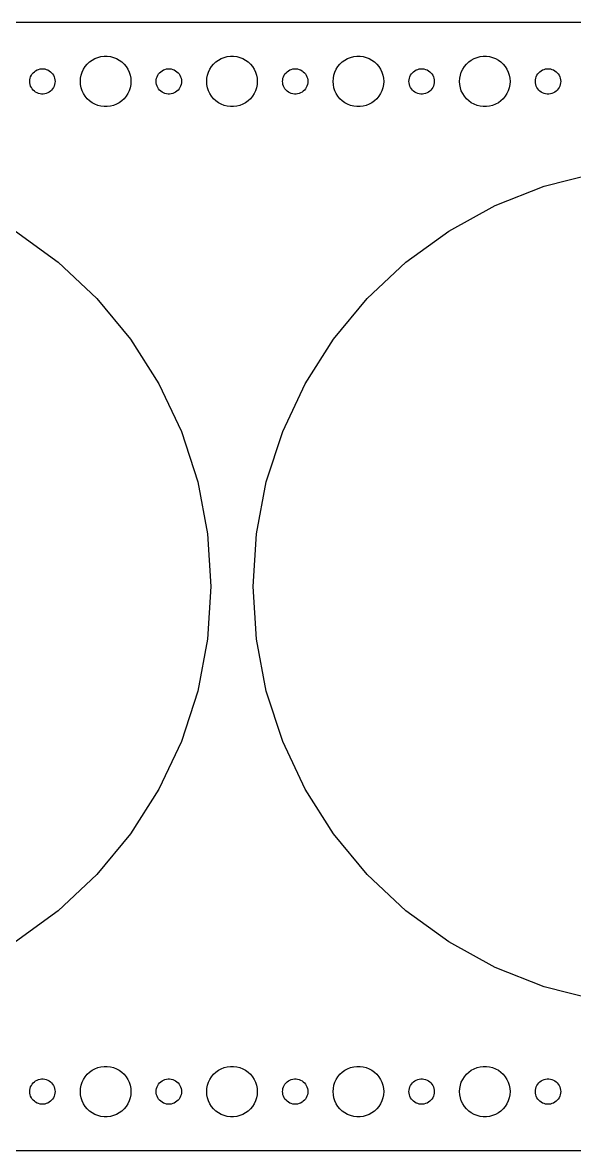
# Model space of a CAD drawing. Header units: metres. Extents: x -270 to 270, y -67 to 67.
# Drawn here: x 132.6 to 198.1, y -67 to 67 of the extents above; entities that cross this region are included whole.
import ezdxf

# ---------------------------------------------------------------- set-up
doc = ezdxf.new("R2010")
doc.units = ezdxf.units.M

msp = doc.modelspace()

# ---------------------------------------------------------------- linework, layer by layer
for p, q in [((264.814, 66.9901), (-264.814, 66.9901)), ((141.938, 62.9469), (142.312, 62.9941)), ((142.312, 62.9941), (142.688, 62.9941)), ((142.688, 62.9941), (143.062, 62.9469)), ((156.938, 62.9469), (157.312, 62.9941)), ((157.312, 62.9941), (157.688, 62.9941)), ((157.688, 62.9941), (158.062, 62.9469)), ((171.938, 62.9469), (172.312, 62.9941)), ((172.312, 62.9941), (172.688, 62.9941)), ((172.688, 62.9941), (173.062, 62.9469)), ((186.938, 62.9469), (187.312, 62.9941)), ((187.312, 62.9941), (187.688, 62.9941)), ((187.688, 62.9941), (188.062, 62.9469)), ((139.871, 61.4453), (140.073, 61.7634)), ((140.073, 61.7634), (140.313, 62.0536)), ((140.313, 62.0536), (140.588, 62.3115)), ((140.588, 62.3115), (140.893, 62.533)), ((140.893, 62.533), (141.223, 62.7145)), ((141.223, 62.7145), (141.573, 62.8532)), ((141.573, 62.8532), (141.938, 62.9469)), ((143.062, 62.9469), (143.427, 62.8532)), ((143.427, 62.8532), (143.777, 62.7145)), ((143.777, 62.7145), (144.107, 62.533)), ((144.107, 62.533), (144.412, 62.3115)), ((144.412, 62.3115), (144.687, 62.0536)), ((144.687, 62.0536), (144.927, 61.7634)), ((144.927, 61.7634), (145.129, 61.4453)), ((154.871, 61.4453), (155.073, 61.7634)), ((155.073, 61.7634), (155.313, 62.0536)), ((155.313, 62.0536), (155.588, 62.3115)), ((155.588, 62.3115), (155.893, 62.533)), ((155.893, 62.533), (156.223, 62.7145)), ((156.223, 62.7145), (156.573, 62.8532)), ((156.573, 62.8532), (156.938, 62.9469)), ((158.062, 62.9469), (158.427, 62.8532)), ((158.427, 62.8532), (158.777, 62.7145)), ((158.777, 62.7145), (159.107, 62.533)), ((159.107, 62.533), (159.412, 62.3115)), ((159.412, 62.3115), (159.687, 62.0536)), ((159.687, 62.0536), (159.927, 61.7634)), ((159.927, 61.7634), (160.129, 61.4453)), ((169.871, 61.4453), (170.073, 61.7634)), ((170.073, 61.7634), (170.313, 62.0536)), ((170.313, 62.0536), (170.588, 62.3115)), ((170.588, 62.3115), (170.893, 62.533)), ((170.893, 62.533), (171.223, 62.7145)), ((171.223, 62.7145), (171.573, 62.8532)), ((171.573, 62.8532), (171.938, 62.9469)), ((173.062, 62.9469), (173.427, 62.8532)), ((173.427, 62.8532), (173.777, 62.7145)), ((173.777, 62.7145), (174.107, 62.533)), ((174.107, 62.533), (174.412, 62.3115)), ((174.412, 62.3115), (174.687, 62.0536)), ((174.687, 62.0536), (174.927, 61.7634)), ((174.927, 61.7634), (175.129, 61.4453)), ((184.871, 61.4453), (185.073, 61.7634)), ((185.073, 61.7634), (185.313, 62.0536)), ((185.313, 62.0536), (185.588, 62.3115)), ((185.588, 62.3115), (185.893, 62.533)), ((185.893, 62.533), (186.223, 62.7145)), ((186.223, 62.7145), (186.573, 62.8532)), ((186.573, 62.8532), (186.938, 62.9469)), ((188.062, 62.9469), (188.427, 62.8532)), ((188.427, 62.8532), (188.777, 62.7145)), ((188.777, 62.7145), (189.107, 62.533)), ((189.107, 62.533), (189.412, 62.3115)), ((189.412, 62.3115), (189.687, 62.0536)), ((189.687, 62.0536), (189.927, 61.7634)), ((189.927, 61.7634), (190.129, 61.4453)), ((133.512, 60.188), (133.547, 60.373)), ((133.547, 60.373), (133.605, 60.5522)), ((133.605, 60.5522), (133.686, 60.7226)), ((133.686, 60.7226), (133.786, 60.8817)), ((133.786, 60.8817), (133.907, 61.0268)), ((133.907, 61.0268), (134.044, 61.1558)), ((134.044, 61.1558), (134.196, 61.2665)), ((134.196, 61.2665), (134.361, 61.3572)), ((134.361, 61.3572), (134.536, 61.4266)), ((134.536, 61.4266), (134.719, 61.4734)), ((134.719, 61.4734), (134.906, 61.497)), ((134.906, 61.497), (135.094, 61.497)), ((135.094, 61.497), (135.281, 61.4734)), ((135.281, 61.4734), (135.464, 61.4266)), ((135.464, 61.4266), (135.639, 61.3572)), ((135.639, 61.3572), (135.804, 61.2665)), ((135.804, 61.2665), (135.956, 61.1558)), ((135.956, 61.1558), (136.093, 61.0268)), ((136.093, 61.0268), (136.214, 60.8817)), ((136.214, 60.8817), (136.314, 60.7226)), ((136.314, 60.7226), (136.395, 60.5522)), ((136.395, 60.5522), (136.453, 60.373)), ((136.453, 60.373), (136.488, 60.188)), ((139.5, 60), (139.524, 60.376)), ((139.524, 60.376), (139.594, 60.7461)), ((139.594, 60.7461), (139.711, 61.1044)), ((139.711, 61.1044), (139.871, 61.4453)), ((145.129, 61.4453), (145.289, 61.1044)), ((145.289, 61.1044), (145.406, 60.7461)), ((145.406, 60.7461), (145.476, 60.376)), ((145.476, 60.376), (145.5, 60)), ((148.512, 60.188), (148.547, 60.373)), ((148.547, 60.373), (148.605, 60.5522)), ((148.605, 60.5522), (148.686, 60.7226)), ((148.686, 60.7226), (148.786, 60.8817)), ((148.786, 60.8817), (148.907, 61.0268)), ((148.907, 61.0268), (149.044, 61.1558)), ((149.044, 61.1558), (149.196, 61.2665)), ((149.196, 61.2665), (149.361, 61.3572)), ((149.361, 61.3572), (149.536, 61.4266)), ((149.536, 61.4266), (149.719, 61.4734)), ((149.719, 61.4734), (149.906, 61.497)), ((149.906, 61.497), (150.094, 61.497)), ((150.094, 61.497), (150.281, 61.4734)), ((150.281, 61.4734), (150.464, 61.4266)), ((150.464, 61.4266), (150.639, 61.3572)), ((150.639, 61.3572), (150.804, 61.2665)), ((150.804, 61.2665), (150.956, 61.1558)), ((150.956, 61.1558), (151.093, 61.0268)), ((151.093, 61.0268), (151.214, 60.8817)), ((151.214, 60.8817), (151.314, 60.7226)), ((151.314, 60.7226), (151.395, 60.5522)), ((151.395, 60.5522), (151.453, 60.373)), ((151.453, 60.373), (151.488, 60.188)), ((154.5, 60), (154.524, 60.376)), ((154.524, 60.376), (154.594, 60.7461)), ((154.594, 60.7461), (154.711, 61.1044)), ((154.711, 61.1044), (154.871, 61.4453)), ((160.129, 61.4453), (160.289, 61.1044)), ((160.289, 61.1044), (160.406, 60.7461)), ((160.406, 60.7461), (160.476, 60.376)), ((160.476, 60.376), (160.5, 60)), ((163.512, 60.188), (163.547, 60.373)), ((163.547, 60.373), (163.605, 60.5522)), ((163.605, 60.5522), (163.686, 60.7226)), ((163.686, 60.7226), (163.786, 60.8817)), ((163.786, 60.8817), (163.907, 61.0268)), ((163.907, 61.0268), (164.044, 61.1558)), ((164.044, 61.1558), (164.196, 61.2665)), ((164.196, 61.2665), (164.361, 61.3572)), ((164.361, 61.3572), (164.536, 61.4266)), ((164.536, 61.4266), (164.719, 61.4734)), ((164.719, 61.4734), (164.906, 61.497)), ((164.906, 61.497), (165.094, 61.497)), ((165.094, 61.497), (165.281, 61.4734)), ((165.281, 61.4734), (165.464, 61.4266)), ((165.464, 61.4266), (165.639, 61.3572)), ((165.639, 61.3572), (165.804, 61.2665)), ((165.804, 61.2665), (165.956, 61.1558)), ((165.956, 61.1558), (166.093, 61.0268)), ((166.093, 61.0268), (166.214, 60.8817)), ((166.214, 60.8817), (166.314, 60.7226)), ((166.314, 60.7226), (166.395, 60.5522)), ((166.395, 60.5522), (166.453, 60.373)), ((166.453, 60.373), (166.488, 60.188)), ((169.5, 60), (169.524, 60.376)), ((169.524, 60.376), (169.594, 60.7461)), ((169.594, 60.7461), (169.711, 61.1044)), ((169.711, 61.1044), (169.871, 61.4453)), ((175.129, 61.4453), (175.289, 61.1044)), ((175.289, 61.1044), (175.406, 60.7461)), ((175.406, 60.7461), (175.476, 60.376)), ((175.476, 60.376), (175.5, 60)), ((178.512, 60.188), (178.547, 60.373)), ((178.547, 60.373), (178.605, 60.5522)), ((178.605, 60.5522), (178.686, 60.7226)), ((178.686, 60.7226), (178.786, 60.8817)), ((178.786, 60.8817), (178.907, 61.0268)), ((178.907, 61.0268), (179.044, 61.1558)), ((179.044, 61.1558), (179.196, 61.2665)), ((179.196, 61.2665), (179.361, 61.3572)), ((179.361, 61.3572), (179.536, 61.4266)), ((179.536, 61.4266), (179.719, 61.4734)), ((179.719, 61.4734), (179.906, 61.497)), ((179.906, 61.497), (180.094, 61.497)), ((180.094, 61.497), (180.281, 61.4734)), ((180.281, 61.4734), (180.464, 61.4266)), ((180.464, 61.4266), (180.639, 61.3572)), ((180.639, 61.3572), (180.804, 61.2665)), ((180.804, 61.2665), (180.956, 61.1558)), ((180.956, 61.1558), (181.093, 61.0268)), ((181.093, 61.0268), (181.214, 60.8817)), ((181.214, 60.8817), (181.314, 60.7226)), ((181.314, 60.7226), (181.395, 60.5522)), ((181.395, 60.5522), (181.453, 60.373)), ((181.453, 60.373), (181.488, 60.188)), ((184.5, 60), (184.524, 60.376)), ((184.524, 60.376), (184.594, 60.7461)), ((184.594, 60.7461), (184.711, 61.1044)), ((184.711, 61.1044), (184.871, 61.4453)), ((190.129, 61.4453), (190.289, 61.1044)), ((190.289, 61.1044), (190.406, 60.7461)), ((190.406, 60.7461), (190.476, 60.376)), ((190.476, 60.376), (190.5, 60)), ((193.512, 60.188), (193.547, 60.373)), ((193.547, 60.373), (193.605, 60.5522)), ((193.605, 60.5522), (193.686, 60.7226)), ((193.686, 60.7226), (193.786, 60.8817)), ((193.786, 60.8817), (193.907, 61.0268)), ((193.907, 61.0268), (194.044, 61.1558)), ((194.044, 61.1558), (194.196, 61.2665)), ((194.196, 61.2665), (194.361, 61.3572)), ((194.361, 61.3572), (194.536, 61.4266)), ((194.536, 61.4266), (194.719, 61.4734)), ((194.719, 61.4734), (194.906, 61.497)), ((194.906, 61.497), (195.094, 61.497)), ((195.094, 61.497), (195.281, 61.4734)), ((195.281, 61.4734), (195.464, 61.4266)), ((195.464, 61.4266), (195.639, 61.3572)), ((195.639, 61.3572), (195.804, 61.2665)), ((195.804, 61.2665), (195.956, 61.1558)), ((195.956, 61.1558), (196.093, 61.0268)), ((196.093, 61.0268), (196.214, 60.8817)), ((196.214, 60.8817), (196.314, 60.7226)), ((196.314, 60.7226), (196.395, 60.5522)), ((196.395, 60.5522), (196.453, 60.373)), ((196.453, 60.373), (196.488, 60.188)), ((133.5, 60), (133.512, 60.188)), ((133.512, 59.812), (133.5, 60)), ((133.547, 59.627), (133.512, 59.812)), ((133.605, 59.4478), (133.547, 59.627)), ((133.686, 59.2774), (133.605, 59.4478)), ((133.786, 59.1183), (133.686, 59.2774)), ((133.907, 58.9732), (133.786, 59.1183)), ((134.044, 58.8442), (133.907, 58.9732)), ((136.093, 58.9732), (135.956, 58.8442)), ((136.214, 59.1183), (136.093, 58.9732)), ((136.314, 59.2774), (136.214, 59.1183)), ((136.395, 59.4478), (136.314, 59.2774)), ((136.453, 59.627), (136.395, 59.4478)), ((136.488, 59.812), (136.453, 59.627)), ((136.488, 60.188), (136.5, 60)), ((136.5, 60), (136.488, 59.812)), ((139.524, 59.624), (139.5, 60)), ((139.594, 59.2539), (139.524, 59.624)), ((139.711, 58.8956), (139.594, 59.2539)), ((145.406, 59.2539), (145.289, 58.8956)), ((145.476, 59.624), (145.406, 59.2539)), ((145.5, 60), (145.476, 59.624)), ((148.5, 60), (148.512, 60.188)), ((148.512, 59.812), (148.5, 60)), ((148.547, 59.627), (148.512, 59.812)), ((148.605, 59.4478), (148.547, 59.627)), ((148.686, 59.2774), (148.605, 59.4478)), ((148.786, 59.1183), (148.686, 59.2774)), ((148.907, 58.9732), (148.786, 59.1183)), ((149.044, 58.8442), (148.907, 58.9732)), ((151.093, 58.9732), (150.956, 58.8442)), ((151.214, 59.1183), (151.093, 58.9732)), ((151.314, 59.2774), (151.214, 59.1183)), ((151.395, 59.4478), (151.314, 59.2774)), ((151.453, 59.627), (151.395, 59.4478)), ((151.488, 59.812), (151.453, 59.627)), ((151.488, 60.188), (151.5, 60)), ((151.5, 60), (151.488, 59.812)), ((154.524, 59.624), (154.5, 60)), ((154.594, 59.2539), (154.524, 59.624)), ((154.711, 58.8956), (154.594, 59.2539)), ((160.406, 59.2539), (160.289, 58.8956)), ((160.476, 59.624), (160.406, 59.2539)), ((160.5, 60), (160.476, 59.624)), ((163.5, 60), (163.512, 60.188)), ((163.512, 59.812), (163.5, 60)), ((163.547, 59.627), (163.512, 59.812)), ((163.605, 59.4478), (163.547, 59.627)), ((163.686, 59.2774), (163.605, 59.4478)), ((163.786, 59.1183), (163.686, 59.2774)), ((163.907, 58.9732), (163.786, 59.1183)), ((164.044, 58.8442), (163.907, 58.9732)), ((166.093, 58.9732), (165.956, 58.8442)), ((166.214, 59.1183), (166.093, 58.9732)), ((166.314, 59.2774), (166.214, 59.1183)), ((166.395, 59.4478), (166.314, 59.2774)), ((166.453, 59.627), (166.395, 59.4478)), ((166.488, 59.812), (166.453, 59.627)), ((166.488, 60.188), (166.5, 60)), ((166.5, 60), (166.488, 59.812)), ((169.524, 59.624), (169.5, 60)), ((169.594, 59.2539), (169.524, 59.624)), ((169.711, 58.8956), (169.594, 59.2539)), ((175.406, 59.2539), (175.289, 58.8956)), ((175.476, 59.624), (175.406, 59.2539)), ((175.5, 60), (175.476, 59.624)), ((178.5, 60), (178.512, 60.188)), ((178.512, 59.812), (178.5, 60)), ((178.547, 59.627), (178.512, 59.812)), ((178.605, 59.4478), (178.547, 59.627)), ((178.686, 59.2774), (178.605, 59.4478)), ((178.786, 59.1183), (178.686, 59.2774)), ((178.907, 58.9732), (178.786, 59.1183)), ((179.044, 58.8442), (178.907, 58.9732)), ((181.093, 58.9732), (180.956, 58.8442)), ((181.214, 59.1183), (181.093, 58.9732)), ((181.314, 59.2774), (181.214, 59.1183)), ((181.395, 59.4478), (181.314, 59.2774)), ((181.453, 59.627), (181.395, 59.4478)), ((181.488, 59.812), (181.453, 59.627)), ((181.488, 60.188), (181.5, 60)), ((181.5, 60), (181.488, 59.812)), ((184.524, 59.624), (184.5, 60)), ((184.594, 59.2539), (184.524, 59.624)), ((184.711, 58.8956), (184.594, 59.2539)), ((190.406, 59.2539), (190.289, 58.8956)), ((190.476, 59.624), (190.406, 59.2539)), ((190.5, 60), (190.476, 59.624)), ((193.5, 60), (193.512, 60.188)), ((193.512, 59.812), (193.5, 60)), ((193.547, 59.627), (193.512, 59.812)), ((193.605, 59.4478), (193.547, 59.627)), ((193.686, 59.2774), (193.605, 59.4478)), ((193.786, 59.1183), (193.686, 59.2774)), ((193.907, 58.9732), (193.786, 59.1183)), ((194.044, 58.8442), (193.907, 58.9732)), ((196.093, 58.9732), (195.956, 58.8442)), ((196.214, 59.1183), (196.093, 58.9732)), ((196.314, 59.2774), (196.214, 59.1183)), ((196.395, 59.4478), (196.314, 59.2774)), ((196.453, 59.627), (196.395, 59.4478)), ((196.488, 59.812), (196.453, 59.627)), ((196.488, 60.188), (196.5, 60)), ((196.5, 60), (196.488, 59.812)), ((134.196, 58.7335), (134.044, 58.8442)), ((134.361, 58.6428), (134.196, 58.7335)), ((134.536, 58.5734), (134.361, 58.6428)), ((134.719, 58.5266), (134.536, 58.5734)), ((134.906, 58.503), (134.719, 58.5266)), ((135.094, 58.503), (134.906, 58.503)), ((135.281, 58.5266), (135.094, 58.503)), ((135.464, 58.5734), (135.281, 58.5266)), ((135.639, 58.6428), (135.464, 58.5734)), ((135.804, 58.7335), (135.639, 58.6428)), ((135.956, 58.8442), (135.804, 58.7335)), ((139.871, 58.5547), (139.711, 58.8956)), ((140.073, 58.2366), (139.871, 58.5547)), ((140.313, 57.9464), (140.073, 58.2366)), ((140.588, 57.6885), (140.313, 57.9464)), ((140.893, 57.467), (140.588, 57.6885)), ((144.412, 57.6885), (144.107, 57.467)), ((144.687, 57.9464), (144.412, 57.6885)), ((144.927, 58.2366), (144.687, 57.9464)), ((145.129, 58.5547), (144.927, 58.2366)), ((145.289, 58.8956), (145.129, 58.5547)), ((149.196, 58.7335), (149.044, 58.8442)), ((149.361, 58.6428), (149.196, 58.7335)), ((149.536, 58.5734), (149.361, 58.6428)), ((149.719, 58.5266), (149.536, 58.5734)), ((149.906, 58.503), (149.719, 58.5266)), ((150.094, 58.503), (149.906, 58.503)), ((150.281, 58.5266), (150.094, 58.503)), ((150.464, 58.5734), (150.281, 58.5266)), ((150.639, 58.6428), (150.464, 58.5734)), ((150.804, 58.7335), (150.639, 58.6428)), ((150.956, 58.8442), (150.804, 58.7335)), ((154.871, 58.5547), (154.711, 58.8956)), ((155.073, 58.2366), (154.871, 58.5547)), ((155.313, 57.9464), (155.073, 58.2366)), ((155.588, 57.6885), (155.313, 57.9464)), ((155.893, 57.467), (155.588, 57.6885)), ((159.412, 57.6885), (159.107, 57.467)), ((159.687, 57.9464), (159.412, 57.6885)), ((159.927, 58.2366), (159.687, 57.9464)), ((160.129, 58.5547), (159.927, 58.2366)), ((160.289, 58.8956), (160.129, 58.5547)), ((164.196, 58.7335), (164.044, 58.8442)), ((164.361, 58.6428), (164.196, 58.7335)), ((164.536, 58.5734), (164.361, 58.6428)), ((164.719, 58.5266), (164.536, 58.5734)), ((164.906, 58.503), (164.719, 58.5266)), ((165.094, 58.503), (164.906, 58.503)), ((165.281, 58.5266), (165.094, 58.503)), ((165.464, 58.5734), (165.281, 58.5266)), ((165.639, 58.6428), (165.464, 58.5734)), ((165.804, 58.7335), (165.639, 58.6428)), ((165.956, 58.8442), (165.804, 58.7335)), ((169.871, 58.5547), (169.711, 58.8956)), ((170.073, 58.2366), (169.871, 58.5547)), ((170.313, 57.9464), (170.073, 58.2366)), ((170.588, 57.6885), (170.313, 57.9464)), ((170.893, 57.467), (170.588, 57.6885)), ((174.412, 57.6885), (174.107, 57.467)), ((174.687, 57.9464), (174.412, 57.6885)), ((174.927, 58.2366), (174.687, 57.9464)), ((175.129, 58.5547), (174.927, 58.2366)), ((175.289, 58.8956), (175.129, 58.5547)), ((179.196, 58.7335), (179.044, 58.8442)), ((179.361, 58.6428), (179.196, 58.7335)), ((179.536, 58.5734), (179.361, 58.6428)), ((179.719, 58.5266), (179.536, 58.5734)), ((179.906, 58.503), (179.719, 58.5266)), ((180.094, 58.503), (179.906, 58.503)), ((180.281, 58.5266), (180.094, 58.503)), ((180.464, 58.5734), (180.281, 58.5266)), ((180.639, 58.6428), (180.464, 58.5734)), ((180.804, 58.7335), (180.639, 58.6428)), ((180.956, 58.8442), (180.804, 58.7335)), ((184.871, 58.5547), (184.711, 58.8956)), ((185.073, 58.2366), (184.871, 58.5547)), ((185.313, 57.9464), (185.073, 58.2366)), ((185.588, 57.6885), (185.313, 57.9464)), ((185.893, 57.467), (185.588, 57.6885)), ((189.412, 57.6885), (189.107, 57.467)), ((189.687, 57.9464), (189.412, 57.6885)), ((189.927, 58.2366), (189.687, 57.9464)), ((190.129, 58.5547), (189.927, 58.2366)), ((190.289, 58.8956), (190.129, 58.5547)), ((194.196, 58.7335), (194.044, 58.8442)), ((194.361, 58.6428), (194.196, 58.7335)), ((194.536, 58.5734), (194.361, 58.6428)), ((194.719, 58.5266), (194.536, 58.5734)), ((194.906, 58.503), (194.719, 58.5266)), ((195.094, 58.503), (194.906, 58.503)), ((195.281, 58.5266), (195.094, 58.503)), ((195.464, 58.5734), (195.281, 58.5266)), ((195.639, 58.6428), (195.464, 58.5734)), ((195.804, 58.7335), (195.639, 58.6428)), ((195.956, 58.8442), (195.804, 58.7335)), ((141.223, 57.2855), (140.893, 57.467)), ((141.573, 57.1468), (141.223, 57.2855)), ((141.938, 57.0531), (141.573, 57.1468)), ((142.312, 57.0059), (141.938, 57.0531)), ((142.688, 57.0059), (142.312, 57.0059)), ((143.062, 57.0531), (142.688, 57.0059)), ((143.427, 57.1468), (143.062, 57.0531)), ((143.777, 57.2855), (143.427, 57.1468)), ((144.107, 57.467), (143.777, 57.2855)), ((156.223, 57.2855), (155.893, 57.467)), ((156.573, 57.1468), (156.223, 57.2855)), ((156.938, 57.0531), (156.573, 57.1468)), ((157.312, 57.0059), (156.938, 57.0531)), ((157.688, 57.0059), (157.312, 57.0059)), ((158.062, 57.0531), (157.688, 57.0059)), ((158.427, 57.1468), (158.062, 57.0531)), ((158.777, 57.2855), (158.427, 57.1468)), ((159.107, 57.467), (158.777, 57.2855)), ((171.223, 57.2855), (170.893, 57.467)), ((171.573, 57.1468), (171.223, 57.2855)), ((171.938, 57.0531), (171.573, 57.1468)), ((172.312, 57.0059), (171.938, 57.0531)), ((172.688, 57.0059), (172.312, 57.0059)), ((173.062, 57.0531), (172.688, 57.0059)), ((173.427, 57.1468), (173.062, 57.0531)), ((173.777, 57.2855), (173.427, 57.1468)), ((174.107, 57.467), (173.777, 57.2855)), ((186.223, 57.2855), (185.893, 57.467)), ((186.573, 57.1468), (186.223, 57.2855)), ((186.938, 57.0531), (186.573, 57.1468)), ((187.312, 57.0059), (186.938, 57.0531)), ((187.688, 57.0059), (187.312, 57.0059)), ((188.062, 57.0531), (187.688, 57.0059)), ((188.427, 57.1468), (188.062, 57.0531)), ((188.777, 57.2855), (188.427, 57.1468)), ((189.107, 57.467), (188.777, 57.2855)), ((194.549, 47.5528), (200.631, 49.1143)), ((188.711, 45.2413), (194.549, 47.5528)), ((183.209, 42.2164), (188.711, 45.2413)), ((131.791, 42.2164), (136.871, 38.5257)), ((178.129, 38.5257), (183.209, 42.2164)), ((136.871, 38.5257), (141.448, 34.2274)), ((173.552, 34.2274), (178.129, 38.5257)), ((141.448, 34.2274), (145.451, 29.3893)), ((169.549, 29.3893), (173.552, 34.2274)), ((145.451, 29.3893), (148.815, 24.0877)), ((166.185, 24.0877), (169.549, 29.3893)), ((148.815, 24.0877), (151.489, 18.4062)), ((163.511, 18.4062), (166.185, 24.0877)), ((151.489, 18.4062), (153.429, 12.4345)), ((161.571, 12.4345), (163.511, 18.4062)), ((153.429, 12.4345), (154.606, 6.2667)), ((160.394, 6.2667), (161.571, 12.4345)), ((154.606, 6.2667), (155, 0)), ((160, 0), (160.394, 6.2667)), ((155, 0), (154.606, -6.2667)), ((160.394, -6.2667), (160, 0)), ((154.606, -6.2667), (153.429, -12.4345)), ((161.571, -12.4345), (160.394, -6.2667)), ((153.429, -12.4345), (151.489, -18.4062)), ((163.511, -18.4062), (161.571, -12.4345)), ((151.489, -18.4062), (148.815, -24.0877)), ((166.185, -24.0877), (163.511, -18.4062)), ((148.815, -24.0877), (145.451, -29.3893)), ((169.549, -29.3893), (166.185, -24.0877)), ((145.451, -29.3893), (141.448, -34.2274)), ((173.552, -34.2274), (169.549, -29.3893)), ((141.448, -34.2274), (136.871, -38.5257)), ((178.129, -38.5257), (173.552, -34.2274)), ((136.871, -38.5257), (131.791, -42.2164)), ((183.209, -42.2164), (178.129, -38.5257)), ((188.711, -45.2413), (183.209, -42.2164)), ((194.549, -47.5528), (188.711, -45.2413)), ((200.631, -49.1143), (194.549, -47.5528)), ((140.588, -57.6885), (140.893, -57.467)), ((140.893, -57.467), (141.223, -57.2855)), ((141.223, -57.2855), (141.573, -57.1468)), ((141.573, -57.1468), (141.938, -57.0531)), ((141.938, -57.0531), (142.312, -57.0059)), ((142.312, -57.0059), (142.688, -57.0059)), ((142.688, -57.0059), (143.062, -57.0531)), ((143.062, -57.0531), (143.427, -57.1468)), ((143.427, -57.1468), (143.777, -57.2855)), ((143.777, -57.2855), (144.107, -57.467)), ((144.107, -57.467), (144.412, -57.6885)), ((155.588, -57.6885), (155.893, -57.467)), ((155.893, -57.467), (156.223, -57.2855)), ((156.223, -57.2855), (156.573, -57.1468)), ((156.573, -57.1468), (156.938, -57.0531)), ((156.938, -57.0531), (157.312, -57.0059)), ((157.312, -57.0059), (157.688, -57.0059)), ((157.688, -57.0059), (158.062, -57.0531)), ((158.062, -57.0531), (158.427, -57.1468)), ((158.427, -57.1468), (158.777, -57.2855)), ((158.777, -57.2855), (159.107, -57.467)), ((159.107, -57.467), (159.412, -57.6885)), ((170.588, -57.6885), (170.893, -57.467)), ((170.893, -57.467), (171.223, -57.2855)), ((171.223, -57.2855), (171.573, -57.1468)), ((171.573, -57.1468), (171.938, -57.0531)), ((171.938, -57.0531), (172.312, -57.0059)), ((172.312, -57.0059), (172.688, -57.0059)), ((172.688, -57.0059), (173.062, -57.0531)), ((173.062, -57.0531), (173.427, -57.1468)), ((173.427, -57.1468), (173.777, -57.2855)), ((173.777, -57.2855), (174.107, -57.467)), ((174.107, -57.467), (174.412, -57.6885)), ((185.588, -57.6885), (185.893, -57.467)), ((185.893, -57.467), (186.223, -57.2855)), ((186.223, -57.2855), (186.573, -57.1468)), ((186.573, -57.1468), (186.938, -57.0531)), ((186.938, -57.0531), (187.312, -57.0059)), ((187.312, -57.0059), (187.688, -57.0059)), ((187.688, -57.0059), (188.062, -57.0531)), ((188.062, -57.0531), (188.427, -57.1468)), ((188.427, -57.1468), (188.777, -57.2855)), ((188.777, -57.2855), (189.107, -57.467)), ((189.107, -57.467), (189.412, -57.6885)), ((133.907, -58.9732), (134.044, -58.8442)), ((134.044, -58.8442), (134.196, -58.7335)), ((134.196, -58.7335), (134.361, -58.6428)), ((134.361, -58.6428), (134.536, -58.5734)), ((134.536, -58.5734), (134.719, -58.5266)), ((134.719, -58.5266), (134.906, -58.503)), ((134.906, -58.503), (135.094, -58.503)), ((135.094, -58.503), (135.281, -58.5266)), ((135.281, -58.5266), (135.464, -58.5734)), ((135.464, -58.5734), (135.639, -58.6428)), ((135.639, -58.6428), (135.804, -58.7335)), ((135.804, -58.7335), (135.956, -58.8442)), ((135.956, -58.8442), (136.093, -58.9732)), ((139.594, -59.2539), (139.711, -58.8956)), ((139.711, -58.8956), (139.871, -58.5547)), ((139.871, -58.5547), (140.073, -58.2366)), ((140.073, -58.2366), (140.313, -57.9464)), ((140.313, -57.9464), (140.588, -57.6885)), ((144.412, -57.6885), (144.687, -57.9464)), ((144.687, -57.9464), (144.927, -58.2366)), ((144.927, -58.2366), (145.129, -58.5547)), ((145.129, -58.5547), (145.289, -58.8956)), ((145.289, -58.8956), (145.406, -59.2539)), ((148.907, -58.9732), (149.044, -58.8442)), ((149.044, -58.8442), (149.196, -58.7335)), ((149.196, -58.7335), (149.361, -58.6428)), ((149.361, -58.6428), (149.536, -58.5734)), ((149.536, -58.5734), (149.719, -58.5266)), ((149.719, -58.5266), (149.906, -58.503)), ((149.906, -58.503), (150.094, -58.503)), ((150.094, -58.503), (150.281, -58.5266)), ((150.281, -58.5266), (150.464, -58.5734)), ((150.464, -58.5734), (150.639, -58.6428)), ((150.639, -58.6428), (150.804, -58.7335)), ((150.804, -58.7335), (150.956, -58.8442)), ((150.956, -58.8442), (151.093, -58.9732)), ((154.594, -59.2539), (154.711, -58.8956)), ((154.711, -58.8956), (154.871, -58.5547)), ((154.871, -58.5547), (155.073, -58.2366)), ((155.073, -58.2366), (155.313, -57.9464)), ((155.313, -57.9464), (155.588, -57.6885)), ((159.412, -57.6885), (159.687, -57.9464)), ((159.687, -57.9464), (159.927, -58.2366)), ((159.927, -58.2366), (160.129, -58.5547)), ((160.129, -58.5547), (160.289, -58.8956)), ((160.289, -58.8956), (160.406, -59.2539)), ((163.907, -58.9732), (164.044, -58.8442)), ((164.044, -58.8442), (164.196, -58.7335)), ((164.196, -58.7335), (164.361, -58.6428)), ((164.361, -58.6428), (164.536, -58.5734)), ((164.536, -58.5734), (164.719, -58.5266)), ((164.719, -58.5266), (164.906, -58.503)), ((164.906, -58.503), (165.094, -58.503)), ((165.094, -58.503), (165.281, -58.5266)), ((165.281, -58.5266), (165.464, -58.5734)), ((165.464, -58.5734), (165.639, -58.6428)), ((165.639, -58.6428), (165.804, -58.7335)), ((165.804, -58.7335), (165.956, -58.8442)), ((165.956, -58.8442), (166.093, -58.9732)), ((169.594, -59.2539), (169.711, -58.8956)), ((169.711, -58.8956), (169.871, -58.5547)), ((169.871, -58.5547), (170.073, -58.2366)), ((170.073, -58.2366), (170.313, -57.9464)), ((170.313, -57.9464), (170.588, -57.6885)), ((174.412, -57.6885), (174.687, -57.9464)), ((174.687, -57.9464), (174.927, -58.2366)), ((174.927, -58.2366), (175.129, -58.5547)), ((175.129, -58.5547), (175.289, -58.8956)), ((175.289, -58.8956), (175.406, -59.2539)), ((178.907, -58.9732), (179.044, -58.8442)), ((179.044, -58.8442), (179.196, -58.7335)), ((179.196, -58.7335), (179.361, -58.6428)), ((179.361, -58.6428), (179.536, -58.5734)), ((179.536, -58.5734), (179.719, -58.5266)), ((179.719, -58.5266), (179.906, -58.503)), ((179.906, -58.503), (180.094, -58.503)), ((180.094, -58.503), (180.281, -58.5266)), ((180.281, -58.5266), (180.464, -58.5734)), ((180.464, -58.5734), (180.639, -58.6428)), ((180.639, -58.6428), (180.804, -58.7335)), ((180.804, -58.7335), (180.956, -58.8442)), ((180.956, -58.8442), (181.093, -58.9732)), ((184.594, -59.2539), (184.711, -58.8956)), ((184.711, -58.8956), (184.871, -58.5547)), ((184.871, -58.5547), (185.073, -58.2366)), ((185.073, -58.2366), (185.313, -57.9464)), ((185.313, -57.9464), (185.588, -57.6885)), ((189.412, -57.6885), (189.687, -57.9464)), ((189.687, -57.9464), (189.927, -58.2366)), ((189.927, -58.2366), (190.129, -58.5547)), ((190.129, -58.5547), (190.289, -58.8956)), ((190.289, -58.8956), (190.406, -59.2539)), ((193.907, -58.9732), (194.044, -58.8442)), ((194.044, -58.8442), (194.196, -58.7335)), ((194.196, -58.7335), (194.361, -58.6428)), ((194.361, -58.6428), (194.536, -58.5734)), ((194.536, -58.5734), (194.719, -58.5266)), ((194.719, -58.5266), (194.906, -58.503)), ((194.906, -58.503), (195.094, -58.503)), ((195.094, -58.503), (195.281, -58.5266)), ((195.281, -58.5266), (195.464, -58.5734)), ((195.464, -58.5734), (195.639, -58.6428)), ((195.639, -58.6428), (195.804, -58.7335)), ((195.804, -58.7335), (195.956, -58.8442)), ((195.956, -58.8442), (196.093, -58.9732)), ((133.5, -60), (133.512, -59.812)), ((133.512, -60.188), (133.5, -60)), ((133.512, -59.812), (133.547, -59.627)), ((133.547, -60.373), (133.512, -60.188)), ((133.547, -59.627), (133.605, -59.4478)), ((133.605, -59.4478), (133.686, -59.2774)), ((133.686, -59.2774), (133.786, -59.1183)), ((133.786, -59.1183), (133.907, -58.9732)), ((136.093, -58.9732), (136.214, -59.1183)), ((136.214, -59.1183), (136.314, -59.2774)), ((136.314, -59.2774), (136.395, -59.4478)), ((136.395, -59.4478), (136.453, -59.627)), ((136.453, -59.627), (136.488, -59.812)), ((136.488, -60.188), (136.453, -60.373)), ((136.488, -59.812), (136.5, -60)), ((136.5, -60), (136.488, -60.188)), ((139.5, -60), (139.524, -59.624)), ((139.524, -60.376), (139.5, -60)), ((139.524, -59.624), (139.594, -59.2539)), ((145.406, -59.2539), (145.476, -59.624)), ((145.476, -59.624), (145.5, -60)), ((145.5, -60), (145.476, -60.376)), ((148.5, -60), (148.512, -59.812)), ((148.512, -60.188), (148.5, -60)), ((148.512, -59.812), (148.547, -59.627)), ((148.547, -60.373), (148.512, -60.188)), ((148.547, -59.627), (148.605, -59.4478)), ((148.605, -59.4478), (148.686, -59.2774)), ((148.686, -59.2774), (148.786, -59.1183)), ((148.786, -59.1183), (148.907, -58.9732)), ((151.093, -58.9732), (151.214, -59.1183)), ((151.214, -59.1183), (151.314, -59.2774)), ((151.314, -59.2774), (151.395, -59.4478)), ((151.395, -59.4478), (151.453, -59.627)), ((151.453, -59.627), (151.488, -59.812)), ((151.488, -60.188), (151.453, -60.373)), ((151.488, -59.812), (151.5, -60)), ((151.5, -60), (151.488, -60.188)), ((154.5, -60), (154.524, -59.624)), ((154.524, -60.376), (154.5, -60)), ((154.524, -59.624), (154.594, -59.2539)), ((160.406, -59.2539), (160.476, -59.624)), ((160.476, -59.624), (160.5, -60)), ((160.5, -60), (160.476, -60.376)), ((163.5, -60), (163.512, -59.812)), ((163.512, -60.188), (163.5, -60)), ((163.512, -59.812), (163.547, -59.627)), ((163.547, -60.373), (163.512, -60.188)), ((163.547, -59.627), (163.605, -59.4478)), ((163.605, -59.4478), (163.686, -59.2774)), ((163.686, -59.2774), (163.786, -59.1183)), ((163.786, -59.1183), (163.907, -58.9732)), ((166.093, -58.9732), (166.214, -59.1183)), ((166.214, -59.1183), (166.314, -59.2774)), ((166.314, -59.2774), (166.395, -59.4478)), ((166.395, -59.4478), (166.453, -59.627)), ((166.453, -59.627), (166.488, -59.812)), ((166.488, -60.188), (166.453, -60.373)), ((166.488, -59.812), (166.5, -60)), ((166.5, -60), (166.488, -60.188)), ((169.5, -60), (169.524, -59.624)), ((169.524, -60.376), (169.5, -60)), ((169.524, -59.624), (169.594, -59.2539)), ((175.406, -59.2539), (175.476, -59.624)), ((175.476, -59.624), (175.5, -60)), ((175.5, -60), (175.476, -60.376)), ((178.5, -60), (178.512, -59.812)), ((178.512, -60.188), (178.5, -60)), ((178.512, -59.812), (178.547, -59.627)), ((178.547, -60.373), (178.512, -60.188)), ((178.547, -59.627), (178.605, -59.4478)), ((178.605, -59.4478), (178.686, -59.2774)), ((178.686, -59.2774), (178.786, -59.1183)), ((178.786, -59.1183), (178.907, -58.9732)), ((181.093, -58.9732), (181.214, -59.1183)), ((181.214, -59.1183), (181.314, -59.2774)), ((181.314, -59.2774), (181.395, -59.4478)), ((181.395, -59.4478), (181.453, -59.627)), ((181.453, -59.627), (181.488, -59.812)), ((181.488, -60.188), (181.453, -60.373)), ((181.488, -59.812), (181.5, -60)), ((181.5, -60), (181.488, -60.188)), ((184.5, -60), (184.524, -59.624)), ((184.524, -60.376), (184.5, -60)), ((184.524, -59.624), (184.594, -59.2539)), ((190.406, -59.2539), (190.476, -59.624)), ((190.476, -59.624), (190.5, -60)), ((190.5, -60), (190.476, -60.376)), ((193.5, -60), (193.512, -59.812)), ((193.512, -60.188), (193.5, -60)), ((193.512, -59.812), (193.547, -59.627)), ((193.547, -60.373), (193.512, -60.188)), ((193.547, -59.627), (193.605, -59.4478)), ((193.605, -59.4478), (193.686, -59.2774)), ((193.686, -59.2774), (193.786, -59.1183)), ((193.786, -59.1183), (193.907, -58.9732)), ((196.093, -58.9732), (196.214, -59.1183)), ((196.214, -59.1183), (196.314, -59.2774)), ((196.314, -59.2774), (196.395, -59.4478)), ((196.395, -59.4478), (196.453, -59.627)), ((196.453, -59.627), (196.488, -59.812)), ((196.488, -60.188), (196.453, -60.373)), ((196.488, -59.812), (196.5, -60)), ((196.5, -60), (196.488, -60.188)), ((133.605, -60.5522), (133.547, -60.373)), ((133.686, -60.7226), (133.605, -60.5522)), ((133.786, -60.8817), (133.686, -60.7226)), ((133.907, -61.0268), (133.786, -60.8817)), ((134.044, -61.1558), (133.907, -61.0268)), ((134.196, -61.2665), (134.044, -61.1558)), ((134.361, -61.3572), (134.196, -61.2665)), ((134.536, -61.4266), (134.361, -61.3572)), ((134.719, -61.4734), (134.536, -61.4266)), ((134.906, -61.497), (134.719, -61.4734)), ((135.094, -61.497), (134.906, -61.497)), ((135.281, -61.4734), (135.094, -61.497)), ((135.464, -61.4266), (135.281, -61.4734)), ((135.639, -61.3572), (135.464, -61.4266)), ((135.804, -61.2665), (135.639, -61.3572)), ((135.956, -61.1558), (135.804, -61.2665)), ((136.093, -61.0268), (135.956, -61.1558)), ((136.214, -60.8817), (136.093, -61.0268)), ((136.314, -60.7226), (136.214, -60.8817)), ((136.395, -60.5522), (136.314, -60.7226)), ((136.453, -60.373), (136.395, -60.5522)), ((139.594, -60.7461), (139.524, -60.376)), ((139.711, -61.1044), (139.594, -60.7461)), ((139.871, -61.4453), (139.711, -61.1044)), ((140.073, -61.7634), (139.871, -61.4453)), ((145.129, -61.4453), (144.927, -61.7634)), ((145.289, -61.1044), (145.129, -61.4453)), ((145.406, -60.7461), (145.289, -61.1044)), ((145.476, -60.376), (145.406, -60.7461)), ((148.605, -60.5522), (148.547, -60.373)), ((148.686, -60.7226), (148.605, -60.5522)), ((148.786, -60.8817), (148.686, -60.7226)), ((148.907, -61.0268), (148.786, -60.8817)), ((149.044, -61.1558), (148.907, -61.0268)), ((149.196, -61.2665), (149.044, -61.1558)), ((149.361, -61.3572), (149.196, -61.2665)), ((149.536, -61.4266), (149.361, -61.3572)), ((149.719, -61.4734), (149.536, -61.4266)), ((149.906, -61.497), (149.719, -61.4734)), ((150.094, -61.497), (149.906, -61.497)), ((150.281, -61.4734), (150.094, -61.497)), ((150.464, -61.4266), (150.281, -61.4734)), ((150.639, -61.3572), (150.464, -61.4266)), ((150.804, -61.2665), (150.639, -61.3572)), ((150.956, -61.1558), (150.804, -61.2665)), ((151.093, -61.0268), (150.956, -61.1558)), ((151.214, -60.8817), (151.093, -61.0268)), ((151.314, -60.7226), (151.214, -60.8817)), ((151.395, -60.5522), (151.314, -60.7226)), ((151.453, -60.373), (151.395, -60.5522)), ((154.594, -60.7461), (154.524, -60.376)), ((154.711, -61.1044), (154.594, -60.7461)), ((154.871, -61.4453), (154.711, -61.1044)), ((155.073, -61.7634), (154.871, -61.4453)), ((160.129, -61.4453), (159.927, -61.7634)), ((160.289, -61.1044), (160.129, -61.4453)), ((160.406, -60.7461), (160.289, -61.1044)), ((160.476, -60.376), (160.406, -60.7461)), ((163.605, -60.5522), (163.547, -60.373)), ((163.686, -60.7226), (163.605, -60.5522)), ((163.786, -60.8817), (163.686, -60.7226)), ((163.907, -61.0268), (163.786, -60.8817)), ((164.044, -61.1558), (163.907, -61.0268)), ((164.196, -61.2665), (164.044, -61.1558)), ((164.361, -61.3572), (164.196, -61.2665)), ((164.536, -61.4266), (164.361, -61.3572)), ((164.719, -61.4734), (164.536, -61.4266)), ((164.906, -61.497), (164.719, -61.4734)), ((165.094, -61.497), (164.906, -61.497)), ((165.281, -61.4734), (165.094, -61.497)), ((165.464, -61.4266), (165.281, -61.4734)), ((165.639, -61.3572), (165.464, -61.4266)), ((165.804, -61.2665), (165.639, -61.3572)), ((165.956, -61.1558), (165.804, -61.2665)), ((166.093, -61.0268), (165.956, -61.1558)), ((166.214, -60.8817), (166.093, -61.0268)), ((166.314, -60.7226), (166.214, -60.8817)), ((166.395, -60.5522), (166.314, -60.7226)), ((166.453, -60.373), (166.395, -60.5522)), ((169.594, -60.7461), (169.524, -60.376)), ((169.711, -61.1044), (169.594, -60.7461)), ((169.871, -61.4453), (169.711, -61.1044)), ((170.073, -61.7634), (169.871, -61.4453)), ((175.129, -61.4453), (174.927, -61.7634)), ((175.289, -61.1044), (175.129, -61.4453)), ((175.406, -60.7461), (175.289, -61.1044)), ((175.476, -60.376), (175.406, -60.7461)), ((178.605, -60.5522), (178.547, -60.373)), ((178.686, -60.7226), (178.605, -60.5522)), ((178.786, -60.8817), (178.686, -60.7226)), ((178.907, -61.0268), (178.786, -60.8817)), ((179.044, -61.1558), (178.907, -61.0268)), ((179.196, -61.2665), (179.044, -61.1558)), ((179.361, -61.3572), (179.196, -61.2665)), ((179.536, -61.4266), (179.361, -61.3572)), ((179.719, -61.4734), (179.536, -61.4266)), ((179.906, -61.497), (179.719, -61.4734)), ((180.094, -61.497), (179.906, -61.497)), ((180.281, -61.4734), (180.094, -61.497)), ((180.464, -61.4266), (180.281, -61.4734)), ((180.639, -61.3572), (180.464, -61.4266)), ((180.804, -61.2665), (180.639, -61.3572)), ((180.956, -61.1558), (180.804, -61.2665)), ((181.093, -61.0268), (180.956, -61.1558)), ((181.214, -60.8817), (181.093, -61.0268)), ((181.314, -60.7226), (181.214, -60.8817)), ((181.395, -60.5522), (181.314, -60.7226)), ((181.453, -60.373), (181.395, -60.5522)), ((184.594, -60.7461), (184.524, -60.376)), ((184.711, -61.1044), (184.594, -60.7461)), ((184.871, -61.4453), (184.711, -61.1044)), ((185.073, -61.7634), (184.871, -61.4453)), ((190.129, -61.4453), (189.927, -61.7634)), ((190.289, -61.1044), (190.129, -61.4453)), ((190.406, -60.7461), (190.289, -61.1044)), ((190.476, -60.376), (190.406, -60.7461)), ((193.605, -60.5522), (193.547, -60.373)), ((193.686, -60.7226), (193.605, -60.5522)), ((193.786, -60.8817), (193.686, -60.7226)), ((193.907, -61.0268), (193.786, -60.8817)), ((194.044, -61.1558), (193.907, -61.0268)), ((194.196, -61.2665), (194.044, -61.1558)), ((194.361, -61.3572), (194.196, -61.2665)), ((194.536, -61.4266), (194.361, -61.3572)), ((194.719, -61.4734), (194.536, -61.4266)), ((194.906, -61.497), (194.719, -61.4734)), ((195.094, -61.497), (194.906, -61.497)), ((195.281, -61.4734), (195.094, -61.497)), ((195.464, -61.4266), (195.281, -61.4734)), ((195.639, -61.3572), (195.464, -61.4266)), ((195.804, -61.2665), (195.639, -61.3572)), ((195.956, -61.1558), (195.804, -61.2665)), ((196.093, -61.0268), (195.956, -61.1558)), ((196.214, -60.8817), (196.093, -61.0268)), ((196.314, -60.7226), (196.214, -60.8817)), ((196.395, -60.5522), (196.314, -60.7226)), ((196.453, -60.373), (196.395, -60.5522)), ((140.313, -62.0536), (140.073, -61.7634)), ((140.588, -62.3115), (140.313, -62.0536)), ((140.893, -62.533), (140.588, -62.3115)), ((141.223, -62.7145), (140.893, -62.533)), ((141.573, -62.8532), (141.223, -62.7145)), ((141.938, -62.9469), (141.573, -62.8532)), ((142.312, -62.9941), (141.938, -62.9469)), ((143.062, -62.9469), (142.688, -62.9941)), ((143.427, -62.8532), (143.062, -62.9469)), ((143.777, -62.7145), (143.427, -62.8532)), ((144.107, -62.533), (143.777, -62.7145)), ((144.412, -62.3115), (144.107, -62.533)), ((144.687, -62.0536), (144.412, -62.3115)), ((144.927, -61.7634), (144.687, -62.0536)), ((155.313, -62.0536), (155.073, -61.7634)), ((155.588, -62.3115), (155.313, -62.0536)), ((155.893, -62.533), (155.588, -62.3115)), ((156.223, -62.7145), (155.893, -62.533)), ((156.573, -62.8532), (156.223, -62.7145)), ((156.938, -62.9469), (156.573, -62.8532)), ((157.312, -62.9941), (156.938, -62.9469)), ((158.062, -62.9469), (157.688, -62.9941)), ((158.427, -62.8532), (158.062, -62.9469)), ((158.777, -62.7145), (158.427, -62.8532)), ((159.107, -62.533), (158.777, -62.7145)), ((159.412, -62.3115), (159.107, -62.533)), ((159.687, -62.0536), (159.412, -62.3115)), ((159.927, -61.7634), (159.687, -62.0536)), ((170.313, -62.0536), (170.073, -61.7634)), ((170.588, -62.3115), (170.313, -62.0536)), ((170.893, -62.533), (170.588, -62.3115)), ((171.223, -62.7145), (170.893, -62.533)), ((171.573, -62.8532), (171.223, -62.7145)), ((171.938, -62.9469), (171.573, -62.8532)), ((172.312, -62.9941), (171.938, -62.9469)), ((173.062, -62.9469), (172.688, -62.9941)), ((173.427, -62.8532), (173.062, -62.9469)), ((173.777, -62.7145), (173.427, -62.8532)), ((174.107, -62.533), (173.777, -62.7145)), ((174.412, -62.3115), (174.107, -62.533)), ((174.687, -62.0536), (174.412, -62.3115)), ((174.927, -61.7634), (174.687, -62.0536)), ((185.313, -62.0536), (185.073, -61.7634)), ((185.588, -62.3115), (185.313, -62.0536)), ((185.893, -62.533), (185.588, -62.3115)), ((186.223, -62.7145), (185.893, -62.533)), ((186.573, -62.8532), (186.223, -62.7145)), ((186.938, -62.9469), (186.573, -62.8532)), ((187.312, -62.9941), (186.938, -62.9469)), ((188.062, -62.9469), (187.688, -62.9941)), ((188.427, -62.8532), (188.062, -62.9469)), ((188.777, -62.7145), (188.427, -62.8532)), ((189.107, -62.533), (188.777, -62.7145)), ((189.412, -62.3115), (189.107, -62.533)), ((189.687, -62.0536), (189.412, -62.3115)), ((189.927, -61.7634), (189.687, -62.0536)), ((142.688, -62.9941), (142.312, -62.9941)), ((157.688, -62.9941), (157.312, -62.9941)), ((172.688, -62.9941), (172.312, -62.9941)), ((187.688, -62.9941), (187.312, -62.9941)), ((-264.814, -66.9901), (264.814, -66.9901))]:
    msp.add_line(p, q)

doc.saveas('drawing.dxf')
